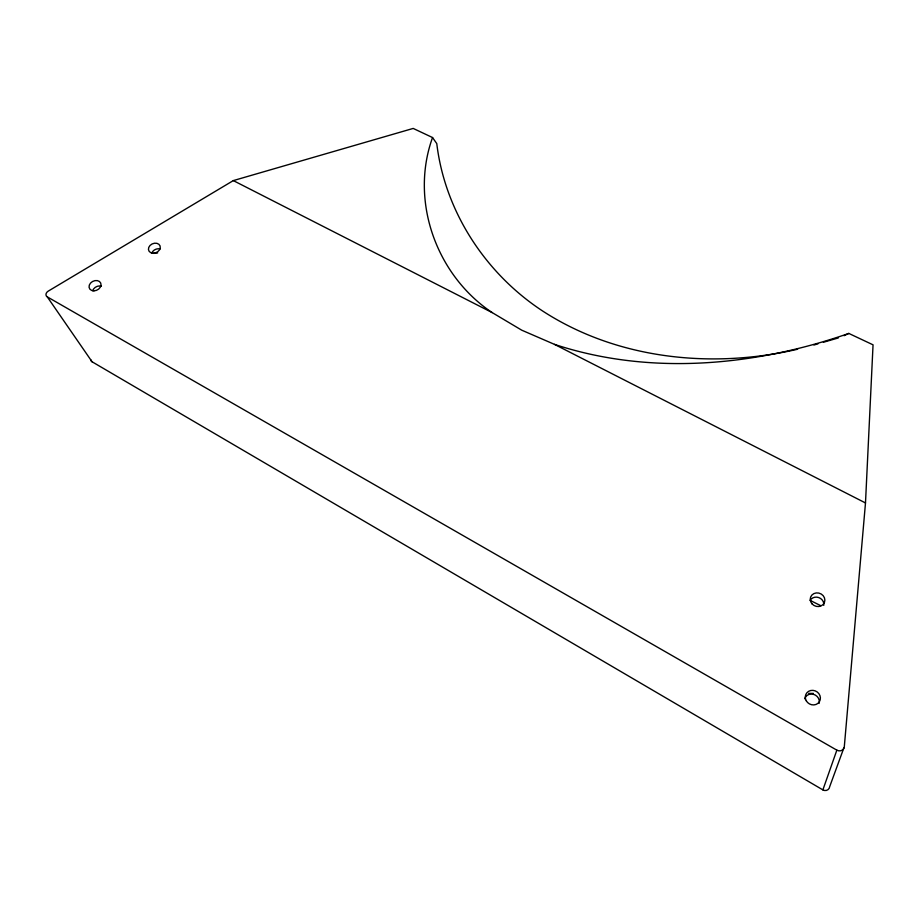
<?xml version="1.0" encoding="UTF-8"?>
<svg xmlns="http://www.w3.org/2000/svg" width="919" height="919" viewBox="0 0 919 919"><rect width="100%" height="100%" fill="white"/><g stroke="black" fill="none" stroke-linecap="round" stroke-linejoin="round"><path stroke-width="1.38" d="M822.884 789.892L836.853 750.157A5.284 4.871 37.6 0 0 844.308 746.688L865.491 502.957L873.05 344.832L848.811 333.425C755.039 366.072 649.905 375.871 554.467 344.361L521.739 330.185L492.182 312.598C436.399 275.378 409.61 201.123 432.539 137.54L413.194 128.43L233.311 180.595L48.19 291.162A4.193 3.228 -27.7 0 0 47.283 296.883L92.072 361.776L822.884 789.892A4.882 4.595 48.7 0 0 829.731 786.538L843.826 748.009M844.033 335.699L848.811 333.425M813.924 345.027L817.979 343.844M823.401 342.27L838.289 337.951M797.623 349.231C712.214 369.001 617.683 359.49 543.083 311.3C485.829 273.954 444.911 211.818 436.778 143.605L432.539 137.54M153.737 253.391L157.654 252.943M808.766 693.408L813.384 693.408M810.466 600.555L820.644 605.621M233.311 180.595L492.182 312.598M554.467 344.361L865.491 502.957M47.283 296.883L836.853 750.157M92.67 290.772A6.215 4.848 -26.5 0 1 101.4 286.188M151.75 253.139A6.111 4.779 -23.9 0 1 160.205 248.98M804.676 698.773A7.651 7.099 31.9 0 1 819.346 702.369M819.288 702.828A7.651 7.099 31.9 0 1 819.197 703.299M810.121 600.417A7.352 6.709 21.6 0 1 818.818 597.591A7.352 6.709 21.6 0 1 823.769 605.334M92.072 361.787A3.883 3.194 -37.6 0 1 90.763 359.731M93.91 290.852A6.261 4.871 -26.4 0 0 100.711 283.052A6.261 4.871 -26.4 0 0 90.499 283.132A6.261 4.871 -26.4 0 0 93.91 290.852M152.979 253.219A6.146 4.802 -23.9 0 0 160.055 245.901A6.146 4.802 -23.9 0 0 150.05 245.442A6.146 4.802 -23.9 0 0 152.979 253.219M806.239 700.737A7.708 7.145 31.4 0 0 819.323 701.817A7.708 7.145 31.4 0 0 812.982 690.364A7.708 7.145 31.4 0 0 806.239 700.737M811.971 603.806A7.398 6.743 21.3 0 0 824.446 602.416A7.398 6.743 21.3 0 0 816.244 592.927A7.398 6.743 21.3 0 0 811.971 603.806"/></g></svg>
